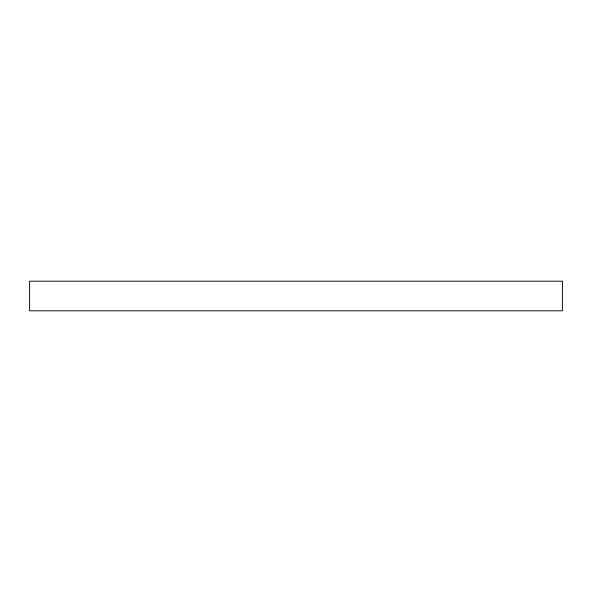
<?xml version="1.0" encoding="UTF-8"?>
<svg xmlns="http://www.w3.org/2000/svg" width="592" height="592" viewBox="0 0 592 592"><rect width="100%" height="100%" fill="white"/><g stroke="black" fill="none" stroke-linecap="round" stroke-linejoin="round"><path stroke-width="0.89" d="M562.4 281.2L29.6 281.2L29.6 310.8L562.4 310.8L562.4 281.2"/></g></svg>
